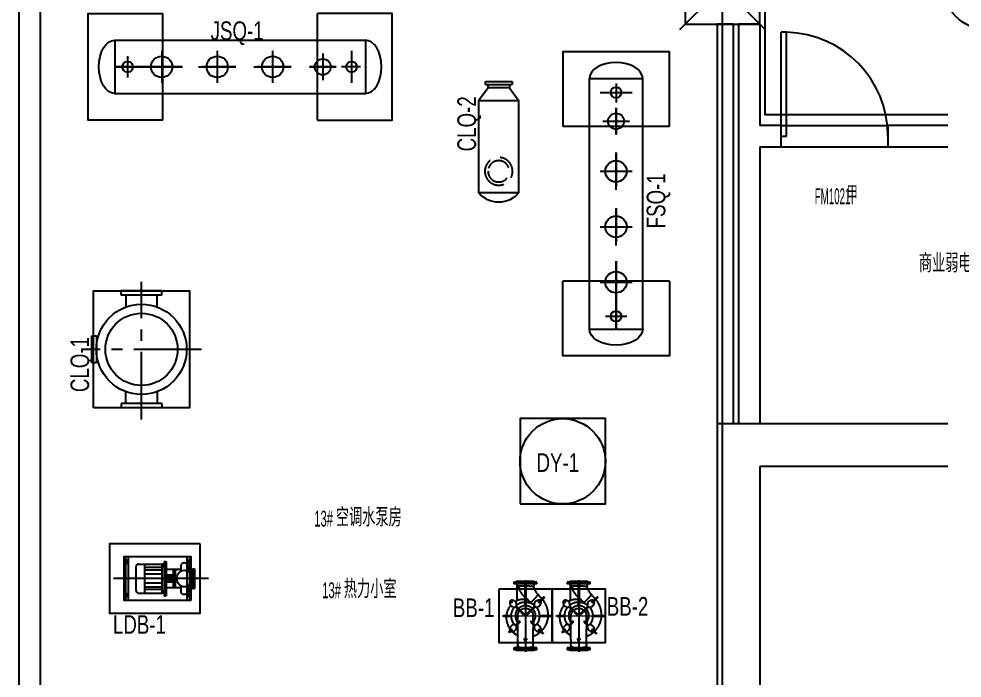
# Model space of a CAD drawing. Extents: x -253824 to 107923, y -224968 to 180578.
# Drawn here: x -185609 to -176763, y -50758 to -44574 of the extents above; entities that cross this region are included whole.
import ezdxf
from ezdxf.enums import TextEntityAlignment as Align

# ---------------------------------------------------------------- set-up
doc = ezdxf.new("R2010")
doc.units = 0
doc.header["$LTSCALE"] = 1000
doc.header["$MEASUREMENT"] = 0
for name, pattern in [('CENTER', [2, 1.25, -0.25, 0.25, -0.25]), ('CENTER2', [1.125, 0.75, -0.125, 0.125, -0.125]), ('DASH', [0.35, 0.25, -0.1])]:
    doc.linetypes.add(name, pattern=pattern)
doc.layers.get('0').update_dxf_attribs({"linetype": 'CONTINUOUS'})
for name, color, linetype in [('02-TEXT_房间', 7, 'CONTINUOUS'), ('1轮廓实线层', 7, 'CONTINUOUS'), ('3中心线层', 1, 'CENTER'), ('A-SUR_面层', 191, 'CONTINUOUS'), ('A_STR-砌块墙', 121, 'CONTINUOUS'), ('A_STR-砼墙', 51, 'CONTINUOUS'), ('A_STR-砼柱', 51, 'CONTINUOUS'), ('AC_CNSB', 4, 'CONTINUOUS'), ('ACS_COM', 7, 'CONTINUOUS'), ('ACS_COM_BZ', 3, 'CONTINUOUS'), ('AXIS', 3, 'CONTINUOUS'), ('AXIS_TEXT', 7, 'CONTINUOUS'), ('DEVICE', 2, 'CONTINUOUS'), ('DOOR_FIRE', 220, 'CONTINUOUS'), ('DOOR_FIRE_TEXT', 7, 'CONTINUOUS'), ('DOTE', 1, 'CONTINUOUS'), ('WALL', 9, 'CONTINUOUS'), ('改造', 7, 'CONTINUOUS')]:
    doc.layers.add(name, color=color, linetype=linetype)
doc.layers.add('04-不打印_辅助线', color=165, linetype='CONTINUOUS', plot=False)
doc.layers.add('4', color=1, linetype='CENTER', lineweight=18)
doc.styles.add('_TCH_SPACE', font='ros.shx', dxfattribs={"width": 0.75, "height": 5, "bigfont": 'jd.shx'})
doc.styles.add('_TCH_WINDOW', font='ros.shx', dxfattribs={"width": 0.65, "height": 3.5, "bigfont": 'jd.shx'})
doc.styles.add('COMPLEX', font='COMPLEX')
doc.styles.add('HZF', font='ros.shx', dxfattribs={"width": 0.75, "bigfont": 'jd.shx'})

# ---------------------------------------------------------------- blocks, each defined once
blk = doc.blocks.new('beng')
at = {"layer": 'DEVICE', "color": 7}
for p, q in [((65, -300), (65, 300)), ((85, 259), (85, 194)), ((105, -300), (105, 300)), ((1054, -300), (1054, 300)), ((1075, 259), (1075, 194)), ((1095, -300), (1095, 300)), ((0, -134), (0, 134)), ((65, 229), (105, 229)), ((455, -234), (455, 234)), ((512, -198), (512, 198)), ((512, 150), (789, 150)), ((789, -198), (789, 198)), ((1055, 229), (1095, 229)), ((294, -122), (294, 122)), ((310, -122), (310, 122)), ((326, -122), (326, 122)), ((326, 47), (439, 47)), ((358, -47), (358, 47)), ((358, 22), (408, 22)), ((408, -47), (408, 47)), ((512, 115), (789, 115)), ((512, 62), (789, 62)), ((326, -47), (439, -47)), ((358, -22), (408, -22)), ((512, -62), (789, -62)), ((512, -115), (789, -115)), ((65, -229), (105, -229)), ((85, -259), (85, -194)), ((512, -150), (789, -150)), ((1054, -229), (1095, -229)), ((1075, -259), (1075, -194))]:
    blk.add_line(p, q, dxfattribs=at)
at = {"layer": 'DEVICE', "color": 7, "linetype": 'CENTER', "ltscale": 500}
blk.add_line((-241, 0), (1293, 0), dxfattribs=at)
at = {"layer": 'DEVICE', "color": 7}
blk.add_lwpolyline([(40, 300), (1120, 300), (1120, -300), (40, -300)], close=True, dxfattribs=at)
for centre in [(85, 229), (1075, 229), (85, -229), (1075, -229)]:
    blk.add_circle(centre, 8.14, dxfattribs=at)
at = {"layer": 'WALL', "ltscale": 0.2}
for p, q in [((16, 134), (-16, 134)), ((-16, -134), (-16, 134)), ((16, -134), (16, 134)), ((95, 100), (95, 185)), ((205, 100), (205, 185)), ((471, 234), (439, 234)), ((439, -234), (439, 234)), ((471, -234), (471, 234)), ((471, -142), (471, 142)), ((889, 198), (512, 198)), ((930, -157), (930, 157)), ((89, 96), (16, 96)), ((439, 122), (205, 122)), ((296, 122), (264, 122)), ((89, -96), (16, -96)), ((95, -185), (95, -100)), ((205, -185), (205, -100)), ((206, -122), (439, -122)), ((296, -122), (264, -122)), ((296, -122), (283, -122)), ((16, -134), (-16, -134)), ((16, -134), (3, -134)), ((471, -234), (439, -234)), ((471, -234), (458, -234)), ((889, -198), (512, -198))]:
    blk.add_line(p, q, dxfattribs=at)
blk.add_circle((150, 0), 114, dxfattribs=at)
for centre, radius, start, end in [((150, 144), 68.9, 36.4877, 143.5123), ((512, 157), 40.7, 90, 180), ((889, 157), 40.7, 0, 90), ((150, -144), 68.9, 216.4877, 323.5123), ((512, -157), 40.7, 180, 270), ((889, -157), 40.7, 270, 0)]:
    blk.add_arc(centre, radius, start, end, dxfattribs=at)
blk = doc.blocks.new('200')
at = {"color": 7, "linetype": 'Continuous'}
for p, q in [((-270, 279), (-279, 270)), ((-270, 278), (-278, 270)), ((-270, 279), (-270, 278)), ((6, 375), (-6, 375)), ((-6, 218), (-6, 375)), ((6, 218), (6, 375)), ((-470, 170), (-495, 170)), ((-495, 170), (-495, -170)), ((-470, 170), (-470, -170)), ((-279, 270), (-278, 270)), ((-251, 260), (-260, 251)), ((-260, 251), (-227, 218)), ((-251, 260), (-218, 227)), ((-6, 218), (6, 218)), ((-6, 196), (-6, 218)), ((6, 196), (6, 218)), ((218, 227), (242, 250)), ((227, 218), (250, 242)), ((242, 250), (250, 242)), ((253, 262), (262, 253)), ((253, 262), (262, 253)), ((253, 262), (253, 262)), ((262, 253), (262, 253)), ((495, 170), (470, 170)), ((470, 170), (470, -170)), ((495, 170), (495, -170)), ((-495, 138), (-505, 128)), ((-505, 128), (-505, -128)), ((-470, 6), (-157, 6)), ((-435, 67), (-435, 6)), ((-260, 6), (-235, 34)), ((130, 113), (123, 113)), ((130, 113), (130, 113)), ((130, 113), (187, 113)), ((187, 113), (187, 113)), ((330, 15), (331, 0)), ((330, 15), (350, 15)), ((470, 123), (435, 114)), ((435, 113), (435, 114)), ((505, 128), (495, 138)), ((505, 128), (505, -128)), ((-505, -128), (-495, -138)), ((-470, -6), (-157, -6)), ((-470, -123), (-435, -123)), ((-435, -6), (-435, -113)), ((-435, -113), (-435, -123)), ((-435, -123), (-223, -123)), ((-273, -7), (-272, -6)), ((187, -113), (130, -113)), ((187, -113), (187, -113)), ((331, 0), (330, -15)), ((350, -15), (330, -15)), ((435, -114), (435, -113)), ((435, -114), (470, -123)), ((495, -138), (505, -128)), ((-495, -170), (-470, -170)), ((-6, -205), (-6, -197)), ((-6, -320), (-6, -205)), ((6, -205), (6, -197)), ((6, -320), (6, -205)), ((218, -226), (229, -237)), ((226, -218), (237, -229)), ((237, -229), (229, -237)), ((243, -234), (234, -243)), ((234, -243), (235, -243)), ((243, -235), (235, -243)), ((243, -234), (243, -235)), ((470, -170), (495, -170)), ((-6, -320), (6, -320)), ((-6, -320), (6, -320)), ((-6, -320), (-6, -320)), ((6, -320), (6, -320))]:
    blk.add_line(p, q, dxfattribs=at)
at = {"color": 7, "linetype": 'Continuous', "flags": 128}
for points in [[(-270, 278), (-270, 278), (-269, 278), (-268, 277), (-267, 276), (-266, 274), (-264, 272), (-262, 270), (-260, 268), (-257, 266), (-254, 263), (-251, 260)], [(-278, 270), (-278, 270), (-278, 269), (-277, 268), (-276, 267), (-274, 266), (-272, 264), (-270, 262), (-268, 260), (-266, 257), (-263, 254), (-260, 251)], [(-14, 22), (-21, 30), (-29, 37), (-36, 45), (-43, 52), (-51, 59), (-58, 66), (-65, 73), (-72, 80), (-79, 87), (-86, 94), (-92, 101), (-99, 107), (-105, 114), (-112, 120), (-118, 126), (-124, 133), (-130, 138), (-134, 143)], [(71, 80), (78, 87), (85, 94), (92, 100), (98, 107), (105, 114), (111, 120), (118, 126), (124, 132), (130, 138), (134, 143)], [(242, 250), (244, 252), (246, 254), (248, 256), (249, 258), (250, 259), (251, 260), (252, 261), (253, 261), (253, 262)], [(250, 242), (252, 244), (254, 246), (256, 248), (258, 249), (259, 250), (260, 251), (261, 252), (261, 253), (262, 253)], [(-17, 8), (-24, 15), (-31, 23), (-39, 30), (-46, 37), (-53, 45), (-60, 52), (-67, 59), (-74, 66), (-81, 73), (-88, 80), (-95, 86), (-101, 93), (-108, 99), (-114, 106), (-121, 112), (-127, 118), (-133, 124), (-139, 130), (-143, 134)], [(88, 79), (95, 86), (101, 93), (108, 99), (114, 106), (120, 112), (127, 118), (133, 124), (139, 130), (143, 134)], [(-435, -113), (-450, -117), (-470, -123)], [(-17, -8), (-24, -15), (-31, -23), (-39, -30), (-46, -37), (-53, -45), (-60, -52), (-67, -59), (-74, -66), (-81, -73), (-88, -80), (-95, -86), (-101, -93), (-108, -99), (-114, -106), (-121, -112), (-127, -118), (-133, -124), (-139, -130), (-143, -134)], [(-14, -22), (-21, -30), (-29, -37), (-36, -45), (-43, -52), (-51, -59), (-58, -66), (-65, -73), (-72, -80), (-79, -87), (-86, -94), (-92, -101), (-99, -107), (-105, -114), (-112, -120), (-118, -126), (-124, -133), (-130, -138), (-134, -143)], [(71, -80), (78, -87), (85, -94), (92, -100), (98, -107), (105, -114), (111, -120), (118, -126), (124, -132), (130, -138), (134, -143)], [(88, -79), (95, -86), (101, -93), (108, -99), (114, -106), (120, -112), (127, -118), (133, -124), (139, -130), (143, -134)], [(229, -237), (230, -238), (231, -239), (232, -240), (233, -241), (233, -242), (234, -242), (234, -243), (234, -243)], [(237, -229), (238, -230), (239, -231), (240, -232), (241, -233), (242, -233), (242, -234), (243, -234), (243, -234)]]:
    blk.add_lwpolyline(points, dxfattribs=at)
for centre in [(-205, 205), (205, 205), (-205, -205), (205, -205)]:
    blk.add_circle(centre, 9)
at = {"color": 7, "linetype": 'Continuous'}
for centre, radius, start, end in [((0, 1), 148, 49.258, 132.7928), ((0, 0), 205, 157.9016, 158.3584), ((0, 0), 149, 137.3118, 222.6882), ((350, 0), 15, 270, 90), ((0, 0), 148, 227.2749, 310.6769)]:
    blk.add_arc(centre, radius, start, end, dxfattribs=at)
blk.add_ellipse((0, 4), major_axis=(0, 200), ratio=0.999829, start_param=3.111652, end_param=3.171533, dxfattribs=at)
for points, knots in [([(-160, 303), (-166, 300), (-177, 295), (-192, 286), (-205, 278), (-219, 268), (-231, 259), (-238, 253), (-242, 250)], [0, 0, 0, 0, 0.22118, 0.372949, 0.524719, 0.699911, 0.875095, 1, 1, 1, 1]), ([(-6, 335), (-8, 335), (-9, 335), (-13, 335), (-14, 335), (-19, 335), (-22, 335), (-29, 335), (-32, 335), (-39, 334), (-42, 334), (-52, 333), (-58, 332), (-71, 330), (-78, 329), (-88, 327), (-91, 327), (-97, 325), (-101, 324), (-110, 322), (-116, 320), (-135, 314), (-148, 309), (-160, 303)], [0, 0, 0, 0, 0.03125, 0.03125, 0.0625, 0.0625, 0.125, 0.125, 0.1875, 0.1875, 0.25, 0.25, 0.375, 0.375, 0.5, 0.5, 0.5625, 0.5625, 0.625, 0.625, 0.75, 0.75, 1, 1, 1, 1]), ([(91, 318), (85, 320), (73, 324), (55, 328), (36, 332), (19, 334), (9, 334), (6, 335)], [0, 0, 0, 0, 0.218596, 0.437192, 0.658686, 0.88018, 1, 1, 1, 1]), ([(225, 233), (225, 234), (224, 234), (223, 236), (221, 238), (218, 240), (215, 244), (212, 247), (208, 250), (205, 252), (202, 255), (197, 259), (191, 264), (184, 269), (177, 274), (170, 279), (163, 284), (155, 289), (148, 293), (140, 297), (132, 301), (124, 305), (117, 308), (112, 310), (109, 312), (107, 312), (91, 318)], [0.0393378, 0.0393378, 0.0393378, 0.0393378, 0.0417504, 0.0473216, 0.0528927, 0.0640351, 0.0751774, 0.0863198, 0.0974621, 0.1086044, 0.1197468, 0.1308891, 0.1531738, 0.1754585, 0.1977432, 0.2200278, 0.2423125, 0.2645972, 0.2868819, 0.3091666, 0.3314513, 0.3537359, 0.3760206, 0.387163, 0.3983053, 0.4035369, 0.4035369, 0.4035369, 0.4035369]), ([(-314, 186), (-314, 186), (-314, 186), (-315, 185), (-315, 185), (-316, 184), (-316, 184), (-318, 182), (-319, 181), (-322, 179), (-325, 177), (-331, 171), (-336, 168), (-343, 163), (-346, 161), (-349, 159), (-350, 158), (-353, 157), (-354, 156), (-357, 154), (-358, 154), (-360, 152), (-362, 151), (-365, 149), (-368, 148), (-373, 145), (-376, 144), (-381, 141), (-383, 140), (-389, 138), (-391, 137), (-396, 134), (-399, 133), (-404, 131), (-407, 130), (-411, 129), (-413, 128), (-415, 127), (-417, 127), (-419, 126), (-421, 126), (-424, 125), (-425, 124), (-429, 123), (-432, 122), (-435, 122)], [0, 0, 0, 0, 0.007813, 0.007813, 0.015625, 0.015625, 0.03125, 0.03125, 0.0625, 0.0625, 0.125, 0.125, 0.25, 0.25, 0.3125, 0.3125, 0.34375, 0.34375, 0.375, 0.375, 0.40625, 0.40625, 0.4375, 0.4375, 0.5, 0.5, 0.5625, 0.5625, 0.625, 0.625, 0.6875, 0.6875, 0.75, 0.75, 0.8125, 0.8125, 0.84375, 0.84375, 0.875, 0.875, 0.90625, 0.90625, 0.9375, 0.9375, 1, 1, 1, 1]), ([(-314, 186), (-314, 186), (-314, 186), (-314, 186), (-314, 186), (-313, 186), (-313, 186), (-313, 186), (-313, 186), (-313, 186), (-313, 186), (-313, 186), (-313, 186), (-313, 186), (-313, 186), (-313, 186), (-313, 186), (-313, 186), (-313, 186), (-313, 186), (-313, 186)], [0, 0, 0, 0, 0.0625, 0.0625, 0.125, 0.25, 0.25, 0.3125, 0.3125, 0.375, 0.5, 0.5, 0.5625, 0.5625, 0.625, 0.75, 0.75, 0.875, 0.875, 1, 1, 1, 1]), ([(-313, 186), (-313, 186), (-313, 186), (-313, 186), (-313, 186), (-313, 186), (-313, 186), (-313, 186), (-313, 186), (-313, 186), (-313, 186), (-313, 186), (-313, 186), (-313, 186), (-312, 186), (-311, 185), (-311, 185), (-309, 184), (-308, 184), (-306, 182), (-305, 181), (-301, 178), (-298, 176), (-292, 171), (-288, 168), (-281, 161), (-277, 158), (-269, 150), (-265, 147), (-259, 141), (-257, 139), (-253, 135), (-251, 133), (-247, 130), (-245, 128), (-242, 125), (-241, 124), (-240, 123), (-239, 122), (-238, 122), (-238, 121), (-238, 121), (-237, 121), (-237, 121), (-237, 120), (-237, 120), (-237, 120), (-237, 120), (-237, 120)], [0, 0, 0, 0, 0.000122, 0.000122, 0.000244, 0.000488, 0.000977, 0.001953, 0.003906, 0.007813, 0.015625, 0.015625, 0.03125, 0.03125, 0.0625, 0.0625, 0.125, 0.125, 0.1875, 0.1875, 0.25, 0.25, 0.375, 0.375, 0.5, 0.5, 0.625, 0.625, 0.75, 0.75, 0.8125, 0.8125, 0.875, 0.875, 0.9375, 0.9375, 0.96875, 0.96875, 0.984375, 0.984375, 0.992188, 0.996094, 0.998047, 0.999023, 0.999512, 0.999756, 0.999756, 1, 1, 1, 1]), ([(-303, 196), (-304, 195), (-305, 194), (-306, 193), (-307, 192), (-307, 192)], [0, 0, 0, 0, 0.500001, 0.750003, 1, 1, 1, 1]), ([(-264, 230), (-265, 229), (-270, 225), (-276, 220), (-283, 213), (-288, 209), (-290, 207)], [0, 0, 0, 0, 0.133301, 0.49999, 0.683341, 1, 1, 1, 1]), ([(-263, 231), (-266, 229), (-270, 224), (-275, 220), (-277, 219)], [0, 0, 0, 0, 0.6049, 1, 1, 1, 1]), ([(-256, 238), (-256, 237), (-258, 235), (-261, 233), (-263, 231)], [0, 0, 0, 0, 0.084418, 1, 1, 1, 1]), ([(-251, 242), (-252, 241), (-254, 239), (-255, 238), (-256, 238)], [0, 0, 0, 0, 0.795003, 1, 1, 1, 1]), ([(-128, 160), (-128, 160), (-127, 161), (-122, 165), (-117, 169), (-106, 175), (-101, 179), (-94, 182), (-93, 183), (-90, 184), (-88, 185), (-84, 187), (-81, 188), (-73, 192), (-67, 194), (-55, 198), (-49, 199), (-37, 202), (-31, 203), (-23, 204), (-22, 204), (-18, 204), (-17, 204), (-12, 205), (-9, 205), (-6, 205)], [0.1104039, 0.1104039, 0.1104039, 0.1104039, 0.125, 0.125, 0.25, 0.25, 0.375, 0.375, 0.40625, 0.40625, 0.4375, 0.4375, 0.5, 0.5, 0.625, 0.625, 0.75, 0.75, 0.875, 0.875, 0.90625, 0.90625, 0.9375, 0.9375, 1, 1, 1, 1]), ([(6, 205), (12, 205), (18, 204), (31, 203), (37, 202), (44, 200), (46, 200), (49, 199), (51, 199), (55, 197), (58, 197), (67, 194), (73, 192), (84, 187), (90, 184), (98, 180), (101, 179), (105, 176), (106, 175), (109, 174), (110, 173), (117, 169), (122, 165), (127, 161), (128, 160), (128, 160)], [0, 0, 0, 0, 0.125, 0.125, 0.25, 0.25, 0.28125, 0.28125, 0.3125, 0.3125, 0.375, 0.375, 0.5, 0.5, 0.625, 0.625, 0.6875, 0.6875, 0.71875, 0.71875, 0.75, 0.75, 0.875, 0.875, 0.8891132, 0.8891132, 0.8891132, 0.8891132]), ([(292, 129), (292, 129), (292, 129), (291, 130), (290, 133), (288, 137), (286, 141), (284, 147), (281, 154), (276, 162), (272, 170), (268, 177), (263, 185), (259, 191), (255, 196), (253, 200), (250, 204), (247, 207), (245, 211), (242, 214), (239, 218), (237, 220), (235, 223), (234, 224), (233, 225), (233, 225)], [0.4336447, 0.4336447, 0.4336447, 0.4336447, 0.4336448, 0.4336448, 0.4447871, 0.4559294, 0.4670718, 0.4782141, 0.5004988, 0.5227835, 0.5450682, 0.5673528, 0.5896375, 0.6119222, 0.6230646, 0.6342069, 0.6453492, 0.6564916, 0.6676339, 0.6787763, 0.6899186, 0.7010609, 0.7066321, 0.7122033, 0.7131098, 0.7131098, 0.7131098, 0.7131098]), ([(-457, 123), (-460, 123), (-464, 123), (-468, 123), (-470, 123)], [0, 0, 0, 0, 0.501127, 1, 1, 1, 1]), ([(-458, 123), (-455, 122), (-448, 122), (-440, 122), (-435, 122)], [0, 0, 0, 0, 0.326378, 1, 1, 1, 1]), ([(-435, 122), (-435, 122), (-435, 121), (-435, 121), (-435, 121), (-435, 121), (-435, 121), (-435, 121), (-435, 121), (-435, 121), (-435, 121), (-435, 120), (-435, 120), (-435, 118), (-435, 118), (-435, 117), (-435, 116), (-435, 116)], [0, 0, 0, 0, 0.25, 0.25, 0.3125, 0.3125, 0.34375, 0.34375, 0.375, 0.375, 0.5, 0.5, 0.75, 0.75, 0.875, 0.875, 1, 1, 1, 1]), ([(-435, 109), (-435, 109), (-435, 109), (-435, 110), (-435, 110), (-435, 111), (-435, 111), (-435, 112), (-435, 112), (-435, 112), (-435, 113), (-435, 113), (-435, 114), (-435, 115), (-435, 115), (-435, 116), (-435, 116)], [0, 0, 0, 0, 0.057315, 0.114241, 0.170782, 0.226939, 0.282715, 0.338112, 0.393132, 0.447772, 0.502019, 0.603428, 0.703915, 0.803497, 0.902187, 1, 1, 1, 1]), ([(-435, 91), (-435, 91), (-435, 91), (-435, 92), (-435, 93), (-435, 94), (-435, 94), (-435, 95), (-435, 96), (-435, 96), (-435, 97), (-435, 98), (-435, 98), (-435, 99), (-435, 99), (-435, 100), (-435, 101), (-435, 102), (-435, 103), (-435, 104), (-435, 105), (-435, 106), (-435, 107), (-435, 108), (-435, 109), (-435, 109)], [0, 0, 0, 0, 0.0361256, 0.0718511, 0.1071776, 0.1421065, 0.1766389, 0.2107762, 0.2445193, 0.2778696, 0.3108282, 0.3433963, 0.375575, 0.4073653, 0.4387685, 0.4697856, 0.5004177, 0.5664522, 0.6314649, 0.6954328, 0.7583678, 0.8202814, 0.8811844, 0.9410873, 1, 1, 1, 1]), ([(-435, 91), (-435, 90), (-435, 90), (-435, 89), (-435, 88), (-435, 87), (-435, 87), (-435, 86), (-435, 86)], [0, 0, 0, 0, 0.161553, 0.325177, 0.490877, 0.658598, 0.828305, 1, 1, 1, 1]), ([(-435, 81), (-435, 81), (-435, 81), (-435, 82), (-435, 83), (-435, 84), (-435, 84), (-435, 85), (-435, 86), (-435, 86)], [0, 0, 0, 0, 0.155342, 0.30652, 0.453535, 0.596389, 0.735084, 0.86962, 1, 1, 1, 1]), ([(-435, 67), (-435, 70), (-435, 74), (-435, 78), (-435, 80), (-435, 81)], [0.94580415, 0.94580415, 0.94580415, 0.94580415, 0.97072555, 0.99564696, 1, 1, 1, 1]), ([(-237, 120), (-235, 119), (-233, 117), (-229, 113), (-227, 111), (-223, 107), (-221, 105), (-210, 97), (-200, 86), (-193, 81)], [0, 0, 0, 0, 0.25, 0.25, 0.5, 0.5, 0.75, 0.75, 1, 1, 1, 1]), ([(-235, 34), (-235, 34), (-235, 34), (-234, 35), (-234, 35), (-234, 36), (-233, 36), (-233, 37), (-232, 37), (-231, 38), (-231, 39), (-229, 41), (-228, 42), (-227, 43), (-227, 44), (-226, 45), (-225, 45), (-224, 47), (-223, 48), (-220, 51), (-219, 53), (-216, 56), (-215, 57), (-213, 59), (-212, 60), (-209, 63), (-207, 65), (-204, 68), (-203, 69), (-201, 72), (-200, 73), (-198, 76), (-196, 78), (-184, 90)], [0, 0, 0, 0, 0.03125, 0.03125, 0.0625, 0.0625, 0.09375, 0.09375, 0.125, 0.125, 0.1875, 0.1875, 0.25, 0.25, 0.28125, 0.28125, 0.3125, 0.3125, 0.375, 0.375, 0.5, 0.5, 0.5625, 0.5625, 0.625, 0.625, 0.75, 0.75, 0.8125, 0.8125, 0.875, 0.875, 1, 1, 1, 1]), ([(-205, 6), (-205, 12), (-204, 18), (-203, 27), (-203, 30), (-202, 34), (-202, 36), (-201, 38), (-201, 39), (-201, 40), (-201, 41), (-200, 43), (-200, 44), (-200, 47), (-199, 47), (-199, 49), (-199, 49), (-198, 52), (-198, 53), (-197, 56), (-197, 57), (-196, 62), (-195, 64), (-193, 69), (-193, 70), (-192, 72), (-192, 73), (-191, 74), (-191, 74), (-191, 75), (-191, 75), (-191, 76)], [0, 0, 0, 0, 0.25, 0.25, 0.375, 0.375, 0.4375, 0.4375, 0.46875, 0.46875, 0.5, 0.5, 0.5625, 0.5625, 0.59375, 0.59375, 0.625, 0.625, 0.6875, 0.6875, 0.75, 0.75, 0.875, 0.875, 0.9375, 0.9375, 0.96875, 0.96875, 0.984375, 0.984375, 1, 1, 1, 1]), ([(-191, 76), (-191, 76), (-190, 76), (-190, 76), (-190, 76), (-190, 76), (-190, 77), (-190, 77), (-190, 77), (-190, 77), (-190, 77), (-190, 77), (-190, 77), (-190, 77), (-190, 77), (-190, 77), (-190, 77), (-190, 77), (-190, 77), (-190, 77)], [0, 0, 0, 0, 0.25, 0.25, 0.5, 0.5, 0.625, 0.625, 0.75, 0.75, 0.78125, 0.78125, 0.796875, 0.796875, 0.8125, 0.8125, 0.875, 0.875, 1, 1, 1, 1]), ([(-190, 77), (-190, 77), (-190, 77), (-190, 77), (-190, 77), (-190, 78), (-190, 78), (-189, 78)], [0, 0, 0, 0, 0.125, 0.1875, 0.25, 0.5, 1, 1, 1, 1]), ([(-189, 78), (-189, 80), (-188, 81), (-187, 84), (-186, 86), (-185, 88), (-184, 90), (-183, 93), (-182, 94), (-180, 98), (-178, 101), (-176, 105), (-175, 106), (-174, 109), (-173, 110), (-170, 114), (-169, 117), (-165, 122), (-163, 124), (-161, 127), (-160, 128), (-160, 128)], [0, 0, 0, 0, 0.0625, 0.0625, 0.125, 0.125, 0.1875, 0.1875, 0.25, 0.25, 0.375, 0.375, 0.4375, 0.4375, 0.5, 0.5, 0.625, 0.625, 0.75, 0.75, 0.7790249, 0.7790249, 0.7790249, 0.7790249]), ([(-111, 0), (-111, 7), (-111, 14), (-109, 24), (-108, 27), (-107, 32), (-106, 33), (-105, 36), (-105, 37), (-104, 38), (-104, 39), (-103, 43), (-101, 46), (-98, 52), (-97, 55), (-93, 61), (-91, 64), (-88, 68), (-87, 69), (-86, 71), (-85, 72), (-84, 73), (-84, 74), (-83, 75)], [0, 0, 0, 0, 0.25, 0.25, 0.375, 0.375, 0.4375, 0.4375, 0.46875, 0.46875, 0.5, 0.5, 0.625, 0.625, 0.75, 0.75, 0.875, 0.875, 0.9375, 0.9375, 0.96875, 0.96875, 1, 1, 1, 1]), ([(-75, 83), (-70, 87), (-66, 91), (-60, 95), (-58, 95), (-56, 97), (-55, 98), (-51, 100), (-48, 101), (-40, 105), (-35, 107), (-28, 109), (-27, 109), (-24, 110), (-22, 110), (-18, 111), (-15, 112), (-12, 112)], [0, 0, 0, 0, 0.25, 0.25, 0.3125, 0.3125, 0.375, 0.375, 0.5, 0.5, 0.75, 0.75, 0.8125, 0.8125, 0.875, 0.875, 1, 1, 1, 1]), ([(-14, 22), (-15, 20), (-16, 15), (-16, 11), (-17, 8)], [0, 0, 0, 0, 0.499395, 1, 1, 1, 1]), ([(13, 113), (12, 113), (11, 113), (8, 113), (7, 113), (6, 113), (5, 113), (4, 113), (4, 113), (3, 113), (2, 113), (1, 113), (1, 113), (0, 113), (-1, 113), (-1, 113), (-2, 113), (-2, 113), (-2, 113), (-3, 113), (-4, 113), (-4, 113), (-5, 113), (-5, 112), (-5, 112), (-6, 112), (-6, 112), (-7, 112), (-7, 112), (-7, 112), (-8, 112), (-8, 112), (-9, 112), (-9, 112), (-10, 112), (-11, 112), (-11, 112), (-12, 112), (-12, 112), (-12, 112)], [0, 0, 0, 0, 0.125, 0.125, 0.25, 0.25, 0.3125, 0.3125, 0.375, 0.375, 0.4375, 0.4375, 0.5, 0.5, 0.5625, 0.5625, 0.59375, 0.59375, 0.625, 0.625, 0.6875, 0.6875, 0.71875, 0.71875, 0.75, 0.75, 0.78125, 0.78125, 0.8125, 0.8125, 0.84375, 0.84375, 0.875, 0.875, 0.9375, 0.9375, 0.96875, 0.96875, 1, 1, 1, 1]), ([(71, 113), (71, 113), (71, 113), (70, 113), (70, 113), (70, 113), (70, 113), (69, 113), (69, 113), (69, 113), (69, 113), (69, 113), (69, 113), (69, 113), (69, 113), (69, 113), (69, 113), (68, 113), (68, 113), (67, 113), (66, 113), (65, 113), (65, 113), (64, 113), (63, 113), (62, 113), (61, 113), (58, 113), (57, 113), (55, 113), (55, 113), (53, 113), (53, 113), (51, 113), (49, 113), (46, 113), (45, 113), (41, 113), (38, 113), (33, 113), (32, 113), (29, 113), (28, 113), (26, 113), (25, 113), (24, 113), (23, 113), (22, 113), (21, 113), (20, 113), (20, 113), (18, 113), (18, 113), (17, 113), (16, 113), (15, 113), (14, 113), (13, 113)], [0, 0, 0, 0, 0.007813, 0.007813, 0.015625, 0.015625, 0.019531, 0.019531, 0.023438, 0.023438, 0.027344, 0.027344, 0.03125, 0.03125, 0.039063, 0.039063, 0.046875, 0.046875, 0.0625, 0.0625, 0.125, 0.125, 0.15625, 0.15625, 0.1875, 0.1875, 0.25, 0.25, 0.3125, 0.3125, 0.34375, 0.34375, 0.375, 0.375, 0.4375, 0.4375, 0.5, 0.5, 0.625, 0.625, 0.6875, 0.6875, 0.75, 0.75, 0.78125, 0.78125, 0.8125, 0.8125, 0.84375, 0.84375, 0.875, 0.875, 0.90625, 0.90625, 0.9375, 0.9375, 1, 1, 1, 1]), ([(71, 113), (71, 113), (72, 113), (72, 113), (73, 113), (74, 113), (74, 113), (76, 113), (78, 113), (82, 113), (85, 113), (90, 113), (93, 113), (97, 113), (99, 113), (102, 113), (103, 113), (104, 113)], [0, 0, 0, 0, 0.03125, 0.03125, 0.0625, 0.0625, 0.125, 0.125, 0.25, 0.25, 0.5, 0.5, 0.75, 0.75, 0.875, 0.875, 1, 1, 1, 1]), ([(71, 80), (74, 80), (79, 80), (85, 79), (88, 79)], [0, 0, 0, 0, 0.499302, 1, 1, 1, 1]), ([(121, 113), (122, 113), (122, 113), (122, 113), (122, 113), (123, 113), (123, 113), (123, 113), (123, 113), (123, 113), (123, 113), (123, 113), (123, 113), (123, 113), (123, 113), (123, 113)], [0, 0, 0, 0, 0.5, 0.5, 0.75, 0.75, 0.875, 0.875, 0.9375, 0.9375, 0.96875, 0.96875, 0.984375, 0.984375, 1, 1, 1, 1]), ([(160, 128), (161, 127), (162, 126), (165, 122), (166, 120), (171, 113)], [0.5734972, 0.5734972, 0.5734972, 0.5734972, 0.75, 0.75, 1, 1, 1, 1]), ([(348, 113), (347, 113), (346, 113), (344, 113), (344, 113), (342, 113), (342, 113), (340, 113), (340, 113), (338, 113), (338, 113), (336, 113), (335, 113), (330, 113), (328, 113), (322, 113), (319, 113), (313, 113), (309, 113), (303, 113), (300, 113), (293, 113), (290, 113), (283, 113), (279, 113), (272, 113), (269, 113), (262, 113), (258, 113), (251, 113), (247, 113), (240, 113), (236, 113), (232, 113), (232, 113), (232, 113)], [0, 0, 0, 0, 0.03125, 0.03125, 0.046875, 0.046875, 0.0625, 0.0625, 0.078125, 0.078125, 0.09375, 0.09375, 0.125, 0.125, 0.1875, 0.1875, 0.25, 0.25, 0.3125, 0.3125, 0.375, 0.375, 0.4375, 0.4375, 0.5, 0.5, 0.5625, 0.5625, 0.625, 0.625, 0.6875, 0.6875, 0.75, 0.75, 0.7504276, 0.7504276, 0.7504276, 0.7504276]), ([(297, 113), (295, 120), (294, 122), (293, 125), (292, 128), (292, 129)], [0.71310984, 0.71310984, 0.71310984, 0.71310984, 0.72058108, 0.7295464, 0.73851168, 0.73851168, 0.73851168, 0.73851168]), ([(418, 113), (417, 113), (416, 113), (410, 113), (406, 113), (399, 112), (397, 112), (393, 112), (390, 112), (386, 112), (384, 112), (381, 112), (379, 112), (377, 112), (376, 112), (371, 112), (366, 112), (360, 112), (357, 112), (353, 113), (351, 113), (348, 113)], [0.3430994, 0.3430994, 0.3430994, 0.3430994, 0.375, 0.375, 0.5, 0.5, 0.5625, 0.5625, 0.625, 0.625, 0.6875, 0.6875, 0.71875, 0.71875, 0.75, 0.75, 0.875, 0.875, 0.9375, 0.9375, 0.9999997, 0.9999997, 0.9999997, 0.9999997]), ([(418, 113), (419, 113), (421, 113), (422, 113), (422, 113)], [0, 0, 0, 0, 0.725773, 1, 1, 1, 1]), ([(435, 113), (433, 113), (429, 113), (425, 113), (422, 113)], [0, 0, 0, 0, 0.39137, 1, 1, 1, 1]), ([(465, 0), (465, 2), (465, 4), (465, 7), (465, 9), (465, 15), (464, 18), (464, 23), (464, 24), (464, 26), (464, 27), (464, 29), (464, 31), (464, 35), (464, 37), (464, 40), (464, 42), (463, 47), (463, 50), (462, 57), (462, 60), (461, 65), (461, 66), (461, 68), (461, 69), (460, 71), (460, 71), (460, 75), (459, 78), (458, 83), (457, 85), (456, 90), (455, 92), (454, 95), (453, 96), (453, 98), (452, 99), (451, 102), (450, 103), (448, 106), (447, 107), (445, 109), (445, 109), (444, 110), (444, 110), (443, 111), (443, 111), (442, 111), (442, 111), (441, 112), (441, 112), (440, 112), (439, 112), (438, 113), (438, 113), (436, 113), (436, 113), (435, 113)], [0, 0, 0, 0, 0.03125, 0.03125, 0.0625, 0.0625, 0.125, 0.125, 0.140625, 0.140625, 0.15625, 0.15625, 0.1875, 0.1875, 0.21875, 0.21875, 0.25, 0.25, 0.3125, 0.3125, 0.375, 0.375, 0.40625, 0.40625, 0.421875, 0.421875, 0.4375, 0.4375, 0.5, 0.5, 0.5625, 0.5625, 0.625, 0.625, 0.65625, 0.65625, 0.6875, 0.6875, 0.75, 0.75, 0.8125, 0.8125, 0.84375, 0.84375, 0.859375, 0.859375, 0.875, 0.875, 0.890625, 0.890625, 0.90625, 0.90625, 0.9375, 0.9375, 0.96875, 0.96875, 1, 1, 1, 1]), ([(-273, -7), (-275, -10), (-278, -12), (-283, -17), (-285, -19), (-293, -26), (-298, -31), (-307, -37), (-309, -39), (-313, -42), (-315, -43), (-318, -45), (-319, -46), (-322, -48), (-323, -49), (-326, -51), (-327, -52), (-330, -54), (-332, -55), (-335, -57), (-336, -58), (-343, -62), (-349, -66), (-362, -73), (-368, -76), (-381, -82), (-387, -85), (-397, -89), (-401, -90), (-406, -92), (-407, -93), (-411, -94), (-412, -94), (-414, -95)], [0, 0, 0, 0, 0.0625, 0.0625, 0.125, 0.125, 0.25, 0.25, 0.3125, 0.3125, 0.34375, 0.34375, 0.375, 0.375, 0.40625, 0.40625, 0.4375, 0.4375, 0.46875, 0.46875, 0.5, 0.5, 0.625, 0.625, 0.75, 0.75, 0.875, 0.875, 0.9375, 0.9375, 0.96875, 0.96875, 1, 1, 1, 1]), ([(-243, -6), (-243, -11), (-243, -16), (-243, -24), (-243, -26), (-243, -31), (-243, -34), (-242, -41), (-242, -46), (-241, -53), (-241, -56), (-240, -61), (-240, -63), (-238, -76), (-236, -85), (-233, -97), (-232, -100), (-230, -104), (-229, -107), (-227, -114), (-225, -118), (-223, -123)], [0, 0, 0, 0, 0.125, 0.125, 0.1875, 0.1875, 0.25, 0.25, 0.375, 0.375, 0.4375, 0.4375, 0.5, 0.5, 0.75, 0.75, 0.8125, 0.8125, 0.875, 0.875, 1, 1, 1, 1]), ([(-212, -147), (-214, -143), (-216, -139), (-220, -131), (-222, -127), (-224, -123)], [0, 0, 0, 0, 0.5, 0.5, 1, 1, 1, 1]), ([(-160, -128), (-160, -128), (-161, -127), (-163, -124), (-165, -122), (-168, -118), (-169, -116), (-170, -114), (-171, -113), (-176, -106), (-179, -101), (-184, -90), (-187, -84), (-192, -73), (-194, -67), (-197, -58), (-197, -55), (-199, -51), (-199, -49), (-200, -46), (-200, -45), (-202, -37), (-203, -31), (-204, -22), (-204, -18), (-205, -12), (-205, -9), (-205, -6)], [0.1100558, 0.1100558, 0.1100558, 0.1100558, 0.125, 0.125, 0.1875, 0.1875, 0.21875, 0.21875, 0.25, 0.25, 0.375, 0.375, 0.5, 0.5, 0.625, 0.625, 0.6875, 0.6875, 0.71875, 0.71875, 0.75, 0.75, 0.875, 0.875, 0.9375, 0.9375, 1, 1, 1, 1]), ([(-83, -75), (-84, -73), (-85, -72), (-87, -69), (-88, -68), (-91, -64), (-93, -61), (-97, -55), (-98, -52), (-101, -46), (-103, -43), (-104, -38), (-105, -37), (-106, -33), (-107, -32), (-108, -27), (-109, -24), (-111, -14), (-111, -7), (-111, 0)], [0, 0, 0, 0, 0.0625, 0.0625, 0.125, 0.125, 0.25, 0.25, 0.375, 0.375, 0.5, 0.5, 0.5625, 0.5625, 0.625, 0.625, 0.75, 0.75, 1, 1, 1, 1]), ([(-12, -112), (-15, -112), (-18, -111), (-22, -110), (-24, -110), (-27, -109), (-28, -109), (-35, -107), (-40, -105), (-48, -101), (-51, -100), (-55, -98), (-56, -97), (-58, -95), (-60, -95), (-66, -91), (-70, -87), (-75, -83)], [0, 0, 0, 0, 0.125, 0.125, 0.1875, 0.1875, 0.25, 0.25, 0.5, 0.5, 0.625, 0.625, 0.6875, 0.6875, 0.75, 0.75, 1, 1, 1, 1]), ([(-14, -22), (-15, -20), (-16, -15), (-16, -11), (-17, -8)], [0, 0, 0, 0, 0.499395, 1, 1, 1, 1]), ([(13, -113), (12, -113), (11, -113), (8, -113), (7, -113), (6, -113), (5, -113), (4, -113), (4, -113), (3, -113), (2, -113), (1, -113), (1, -113), (0, -113), (-1, -113), (-1, -113), (-2, -113), (-2, -113), (-2, -113), (-3, -113), (-4, -113), (-4, -113), (-5, -113), (-5, -112), (-5, -112), (-6, -112), (-6, -112), (-7, -112), (-7, -112), (-7, -112), (-8, -112), (-8, -112), (-9, -112), (-9, -112), (-10, -112), (-11, -112), (-11, -112), (-12, -112), (-12, -112), (-12, -112)], [0, 0, 0, 0, 0.125, 0.125, 0.25, 0.25, 0.3125, 0.3125, 0.375, 0.375, 0.4375, 0.4375, 0.5, 0.5, 0.5625, 0.5625, 0.59375, 0.59375, 0.625, 0.625, 0.6875, 0.6875, 0.71875, 0.71875, 0.75, 0.75, 0.78125, 0.78125, 0.8125, 0.8125, 0.84375, 0.84375, 0.875, 0.875, 0.9375, 0.9375, 0.96875, 0.96875, 1, 1, 1, 1]), ([(71, -113), (71, -113), (71, -113), (70, -113), (70, -113), (70, -113), (70, -113), (69, -113), (69, -113), (69, -113), (69, -113), (69, -113), (69, -113), (69, -113), (69, -113), (69, -113), (69, -113), (68, -113), (68, -113), (67, -113), (66, -113), (65, -113), (65, -113), (64, -113), (63, -113), (62, -113), (61, -113), (58, -113), (57, -113), (55, -113), (55, -113), (53, -113), (53, -113), (51, -113), (49, -113), (46, -113), (45, -113), (41, -113), (38, -113), (33, -113), (32, -113), (29, -113), (28, -113), (26, -113), (25, -113), (24, -113), (23, -113), (22, -113), (21, -113), (20, -113), (20, -113), (18, -113), (18, -113), (17, -113), (16, -113), (15, -113), (14, -113), (13, -113)], [0, 0, 0, 0, 0.007812, 0.007812, 0.015625, 0.015625, 0.019531, 0.019531, 0.023437, 0.023437, 0.027344, 0.027344, 0.03125, 0.03125, 0.039062, 0.039062, 0.046875, 0.046875, 0.0625, 0.0625, 0.125, 0.125, 0.15625, 0.15625, 0.1875, 0.1875, 0.25, 0.25, 0.3125, 0.3125, 0.34375, 0.34375, 0.375, 0.375, 0.4375, 0.4375, 0.5, 0.5, 0.625, 0.625, 0.6875, 0.6875, 0.75, 0.75, 0.78125, 0.78125, 0.8125, 0.8125, 0.84375, 0.84375, 0.875, 0.875, 0.90625, 0.90625, 0.9375, 0.9375, 1, 1, 1, 1]), ([(88, -79), (85, -79), (79, -80), (74, -80), (71, -80)], [0, 0, 0, 0, 0.499312, 1, 1, 1, 1]), ([(71, -113), (71, -113), (72, -113), (72, -113), (73, -113), (74, -113), (74, -113), (76, -113), (78, -113), (82, -113), (85, -113), (90, -113), (93, -113), (97, -113), (99, -113), (102, -113), (103, -113), (104, -113)], [0, 0, 0, 0, 0.03125, 0.03125, 0.0625, 0.0625, 0.125, 0.125, 0.25, 0.25, 0.5, 0.5, 0.75, 0.75, 0.875, 0.875, 1, 1, 1, 1]), ([(121, -113), (122, -113), (122, -113), (122, -113), (122, -113), (123, -113), (123, -113), (123, -113), (123, -113), (123, -113), (123, -113), (123, -113), (123, -113), (123, -113), (123, -113), (123, -113)], [0, 0, 0, 0, 0.5, 0.5, 0.75, 0.75, 0.875, 0.875, 0.9375, 0.9375, 0.96875, 0.96875, 0.984375, 0.984375, 1, 1, 1, 1]), ([(348, -113), (347, -113), (346, -113), (344, -113), (344, -113), (342, -113), (342, -113), (340, -113), (340, -113), (338, -113), (338, -113), (336, -113), (335, -113), (330, -113), (328, -113), (322, -113), (319, -113), (313, -113), (309, -113), (303, -113), (300, -113), (293, -113), (290, -113), (283, -113), (279, -113), (272, -113), (269, -113), (262, -113), (258, -113), (251, -113), (247, -113), (240, -113), (236, -113), (217, -113), (202, -113), (187, -113)], [0, 0, 0, 0, 0.03125, 0.03125, 0.046875, 0.046875, 0.0625, 0.0625, 0.078125, 0.078125, 0.09375, 0.09375, 0.125, 0.125, 0.1875, 0.1875, 0.25, 0.25, 0.3125, 0.3125, 0.375, 0.375, 0.4375, 0.4375, 0.5, 0.5, 0.5625, 0.5625, 0.625, 0.625, 0.6875, 0.6875, 0.75, 0.75, 1, 1, 1, 1]), ([(230, -192), (234, -188), (240, -181), (249, -169), (261, -153), (271, -137), (278, -125), (283, -113)], [0, 0, 0, 0, 0.087663, 0.313914, 0.540165, 0.770082, 1, 1, 1, 1]), ([(422, -113), (419, -113), (412, -113), (399, -112), (384, -112), (366, -112), (354, -112), (348, -113)], [0, 0, 0, 0, 0.1329902, 0.2854377, 0.5236527, 0.7618191, 1, 1, 1, 1]), ([(422, -113), (425, -113), (429, -113), (433, -113), (435, -113)], [0, 0, 0, 0, 0.597168, 1, 1, 1, 1]), ([(435, -113), (436, -113), (436, -113), (438, -113), (438, -113), (439, -112), (440, -112), (441, -112), (441, -112), (442, -111), (442, -111), (444, -110), (445, -109), (446, -108), (447, -107), (448, -106), (449, -105), (450, -103), (451, -102), (453, -98), (453, -96), (455, -93), (455, -92), (456, -90), (456, -89), (457, -85), (458, -83), (459, -78), (460, -75), (461, -69), (461, -66), (462, -63), (462, -62), (462, -60), (462, -59), (462, -57), (463, -55), (463, -50), (463, -47), (464, -40), (464, -37), (464, -31), (464, -30), (464, -26), (464, -24), (464, -19), (465, -15), (465, -9), (465, -7), (465, -4), (465, -2), (465, 0)], [0, 0, 0, 0, 0.03125, 0.03125, 0.0625, 0.0625, 0.09375, 0.09375, 0.109375, 0.109375, 0.125, 0.125, 0.1875, 0.1875, 0.21875, 0.21875, 0.25, 0.25, 0.3125, 0.3125, 0.375, 0.375, 0.40625, 0.40625, 0.4375, 0.4375, 0.5, 0.5, 0.5625, 0.5625, 0.625, 0.625, 0.640625, 0.640625, 0.65625, 0.65625, 0.6875, 0.6875, 0.75, 0.75, 0.8125, 0.8125, 0.84375, 0.84375, 0.875, 0.875, 0.9375, 0.9375, 0.96875, 0.96875, 1, 1, 1, 1]), ([(-155, -216), (-155, -217), (-149, -221), (-140, -228), (-126, -238), (-112, -246), (-98, -253), (-84, -260), (-69, -265), (-54, -270), (-38, -274), (-22, -277), (-12, -279), (-6, -279)], [0.0593777, 0.0593777, 0.0593777, 0.0593777, 0.0802246, 0.1741636, 0.2694329, 0.3647022, 0.45325, 0.541866, 0.6304138, 0.721535, 0.8127304, 0.9038513, 1, 1, 1, 1]), ([(-6, -205), (-12, -205), (-18, -204), (-26, -203), (-28, -203), (-31, -203), (-32, -202), (-37, -202), (-40, -201), (-49, -199), (-55, -198), (-67, -194), (-73, -192), (-84, -187), (-90, -184), (-97, -181), (-98, -180), (-101, -178), (-102, -178), (-106, -175), (-109, -174), (-117, -169), (-122, -165), (-127, -161), (-128, -160), (-128, -160)], [0, 0, 0, 0, 0.125, 0.125, 0.15625, 0.15625, 0.1875, 0.1875, 0.25, 0.25, 0.375, 0.375, 0.5, 0.5, 0.625, 0.625, 0.65625, 0.65625, 0.6875, 0.6875, 0.75, 0.75, 0.875, 0.875, 0.8892666, 0.8892666, 0.8892666, 0.8892666]), ([(128, -160), (128, -160), (127, -161), (122, -165), (117, -169), (109, -174), (106, -175), (102, -178), (101, -179), (98, -180), (97, -181), (90, -184), (84, -187), (73, -192), (67, -194), (55, -198), (49, -199), (41, -201), (40, -201), (37, -202), (35, -202), (31, -203), (28, -203), (18, -204), (12, -205), (6, -205)], [0.1108758, 0.1108758, 0.1108758, 0.1108758, 0.125, 0.125, 0.25, 0.25, 0.3125, 0.3125, 0.34375, 0.34375, 0.375, 0.375, 0.5, 0.5, 0.625, 0.625, 0.75, 0.75, 0.78125, 0.78125, 0.8125, 0.8125, 0.875, 0.875, 1, 1, 1, 1]), ([(6, -280), (11, -281), (22, -281), (39, -280), (55, -279), (71, -276), (86, -273), (101, -269), (116, -265), (130, -259), (144, -253), (158, -246), (171, -239), (180, -234), (184, -231), (186, -229)], [0, 0, 0, 0, 0.08654, 0.173081, 0.260694, 0.348306, 0.428526, 0.508797, 0.589016, 0.671179, 0.753398, 0.835561, 0.911384, 0.987207, 1, 1, 1, 1])]:
    blk.add_open_spline(points, degree=3, knots=knots, dxfattribs=at)
for points in [[(-307, 192), (-309, 190), (-311, 188), (-314, 186)], [(-313, 186), (-313, 186), (-313, 186), (-313, 186)], [(-290, 207), (-295, 203), (-299, 199), (-303, 196)], [(6, 196), (2, 197), (-2, 197), (-6, 196)], [(-235, 34), (-238, 25), (-240, 15), (-241, 6)], [(-157, 6), (-157, 2), (-157, -2), (-157, -6)], [(232, 113), (217, 113), (202, 113), (187, 113)], [(187, 113), (187, 113), (187, 113), (187, 113)], [(-435, -101), (-432, -100), (-430, -100), (-427, -99)], [(-427, -99), (-423, -98), (-419, -96), (-414, -95)], [(130, -113), (128, -113), (125, -113), (123, -113)], [(130, -113), (130, -113), (130, -113), (130, -113)], [(171, -113), (165, -122), (163, -125), (160, -128)], [(187, -113), (187, -113), (187, -113), (187, -113)]]:
    blk.add_open_spline(points, degree=3, dxfattribs=at)
at = {"layer": '1轮廓实线层'}
blk.add_lwpolyline([(353, 0), (352, 3), (348, 3), (347, 0)], dxfattribs=at)
at = {"layer": '1轮廓实线层', "extrusion": (7.4983e-33, 1.22461e-16, -1)}
blk.add_lwpolyline([(-353, 0), (-352, -3), (-348, -3), (-347, 0)], dxfattribs=at)
at = {"layer": '1轮廓实线层'}
blk.add_circle((350, 0), 6.5, dxfattribs=at)
for centre, radius, start, end in [((-160, 198), 70, 171.4447, 266.1476), ((-205, 205), 25, 98.5553, 171.4447), ((-198, 160), 70, 3.8524, 98.5553), ((-163, 163), 34.5, 266.1476, 3.8524), ((198, 160), 70, 81.4447, 176.1476), ((163, 163), 34.5, 176.1476, 273.8524), ((160, 198), 70, 273.8524, 8.5553), ((205, 205), 25, 8.5553, 81.4447), ((-160, -198), 70, 93.8524, 188.5553), ((-163, -163), 34.5, 356.1476, 93.8524), ((163, -163), 34.5, 86.1476, 183.8524), ((160, -198), 70, 351.4447, 86.1476), ((-205, -205), 25, 188.5553, 261.4447), ((-198, -160), 70, 261.4447, 356.1476), ((198, -160), 70, 183.8524, 278.5553), ((205, -205), 25, 278.5553, 351.4447)]:
    blk.add_arc(centre, radius, start, end, dxfattribs=at)
at = {"layer": '3中心线层'}
blk.add_line((-525, 0), (525, 0), dxfattribs=at)
at = {"layer": '4'}
blk.add_line((0, -339), (0, 395), dxfattribs=at)
blk = doc.blocks.new('350')
for p, q in [((-650, 225), (-650, -225)), ((-600, 225), (-650, 225)), ((-600, 225), (-600, -225)), ((600, 225), (600, -225)), ((600, 225), (650, 225)), ((650, 225), (650, -225)), ((-468, 175), (-600, 175)), ((-600, 175), (-600, -175)), ((468, 175), (600, 175)), ((600, 175), (600, -175)), ((-600, -175), (-468, -175)), ((600, -175), (468, -175)), ((-600, -225), (-650, -225)), ((600, -225), (650, -225)), ((-150, -550), (-150, -500)), ((-150, -500), (150, -500)), ((150, -500), (150, -550)), ((150, -550), (-150, -550))]:
    blk.add_line(p, q)
for radius in [500, 400]:
    blk.add_circle((0, 0), radius)
at = {"layer": 'ACS_COM_BZ', "color": 8, "linetype": 'CENTER2'}
for p, q in [((0, 666), (0, -650)), ((779, 0), (-747, 0))]:
    blk.add_line(p, q, dxfattribs=at)
blk = doc.blocks.new('cwq-2')
at = {"layer": 'ACS_COM_BZ'}
for p, q in [((-188.5, 181.8), (-188.5, 1042.9)), ((-188.5, 1042.9), (188.5, 1042.9)), ((188.5, 1042.9), (188.5, 181.8)), ((188.5, 181.8), (-188.5, 181.8)), ((-100, 60), (-188.5, 181.8)), ((100, 60), (188.5, 181.8)), ((-125, 30), (125, 30)), ((-125, 30), (-125, 0)), ((-125, 0), (125, 0)), ((100, 60), (-100, 60)), ((-100, 60), (-100, 30)), ((-100, 30), (100, 30)), ((100, 30), (100, 60)), ((125, 0), (125, 29.8))]:
    blk.add_line(p, q, dxfattribs=at)
at = {"layer": 'ACS_COM_BZ', "linetype": 'DASH'}
for radius in [130, 100]:
    blk.add_circle((0, 843.1), radius, dxfattribs=at)
at = {"layer": 'ACS_COM_BZ'}
blk.add_arc((0, 890.8), 242.2, 38.90935, 141.09065, dxfattribs=at)
blk = doc.blocks.new('13#')
at = {"layer": 'AC_CNSB', "ltscale": 0.001}
for p, q in [((0, 0), (2350, 0)), ((0, 0), (0, -500)), ((2350, 0), (2350, -500)), ((0, -500), (2350, -500))]:
    blk.add_line(p, q, dxfattribs=at)
at = {"layer": 'AC_CNSB', "ltscale": 0.001, "extrusion": (0, 0, -1)}
blk.add_ellipse((0, -250), major_axis=(0, 250), ratio=0.6, start_param=3.141593, end_param=6.283185, dxfattribs=at)
at = {"layer": 'AC_CNSB', "ltscale": 0.001}
blk.add_ellipse((2350, -250), major_axis=(0, 250), ratio=0.6, start_param=3.141593, end_param=6.283185, dxfattribs=at)
at = {"layer": 'ACS_COM'}
for p, q in [((120, -150), (120, -350)), ((440, -100), (440, -400)), ((960, -100), (960, -400)), ((1480, -100), (1480, -400)), ((1950, -125), (1950, -375)), ((2220, -100), (2220, -400)), ((0, -250), (635.7, -250)), ((635.7, -250), (0, -250)), ((203.4, -250), (25.6, -250)), ((265, -250), (615, -250)), ((615, -250), (298.9, -250)), ((785, -250), (1135, -250)), ((1135, -250), (818.9, -250)), ((1305, -250), (1655, -250)), ((1655, -250), (1338.9, -250)), ((2075, -250), (1825, -250)), ((1825, -250), (2075, -250)), ((2303.5, -250), (2125.7, -250))]:
    blk.add_line(p, q, dxfattribs=at)
at = {"layer": 'ACS_COM', "color": 8}
for points in [[(449.6, -750), (-250.4, -750), (-250.4, 250), (449.6, 250)], [(449.6, -750), (449.6, 250)], [(1900.5, -750), (2600.5, -750), (2600.5, 250), (1900.5, 250)], [(1900.5, -750), (1900.5, 250)]]:
    blk.add_lwpolyline(points, dxfattribs=at)
at = {"layer": 'ACS_COM'}
for centre, radius in [((440, -250), 100), ((960, -250), 100), ((1480, -250), 100), ((1950, -250), 75), ((120, -250), 50), ((2220, -250), 50)]:
    blk.add_circle(centre, radius, dxfattribs=at)
blk = doc.blocks.new('_FZHK')
blk.add_lwpolyline([(-0.5, -0.5), (0.5, -0.5), (0.5, 0.5), (-0.5, 0.5)], close=True)
blk = doc.blocks.new('700x700方柱')
at = {"layer": '04-不打印_辅助线'}
for p, q in [((-400, -400), (400, 400)), ((-400, 400), (400, -400))]:
    blk.add_line(p, q, dxfattribs=at)
at = {"layer": 'A_STR-砼柱', "xscale": 700, "yscale": 700, "zscale": 700}
blk.add_blockref('_FZHK', (0, 0), dxfattribs=at)
blk = doc.blocks.new('_AXISO')
blk.add_circle((0, 0), 0.5)
at = {"layer": 'AXIS_TEXT', "style": 'COMPLEX', "width": 1.041667}
blk.add_attdef('A', text='', height=0.56, dxfattribs=at).set_placement((-0.25, -0.28), (0.25, -0.28), align=Align.FIT)
blk = doc.blocks.new('13')
at = {"layer": '04-不打印_辅助线'}
blk.add_lwpolyline([(8550.1, -1350), (6839.5, -1350), (6839.5, 250), (-60.5, 250)], dxfattribs=at)
at = {"layer": 'A-SUR_面层'}
blk.add_lwpolyline([(8550.1, -1350), (6839.5, -1350)], dxfattribs=at)
at = {"layer": 'A_STR-砌块墙'}
for p, q in [((-160.5, 100), (-160.5, -9250)), ((39.5, -150), (39.5, -9050)), ((6389.5, -500), (6389.5, -4250)), ((6539.5, -500), (6389.5, -500)), ((6539.5, -500), (6539.5, -4250)), ((6589.5, -500), (6589.5, -1550)), ((6789.5, -500), (6589.5, -500)), ((6789.5, -500), (6789.5, -1450)), ((6989.5, -1450), (6789.5, -1450)), ((6989.5, -1650), (6989.5, -1450)), ((8550.1, -1450), (7989.5, -1450)), ((7989.5, -1450), (7989.5, -1650)), ((6589.5, -1550), (6589.5, -4250)), ((6789.5, -1650), (6989.5, -1650)), ((6789.5, -1650), (6789.5, -4250)), ((7989.5, -1650), (8550.1, -1650)), ((6539.5, -4250), (6389.5, -4250)), ((6789.5, -4250), (6589.5, -4250))]:
    blk.add_line(p, q, dxfattribs=at)
at = {"layer": 'A_STR-砼墙'}
for p, q in [((6389.5, -4250), (6389.5, -4650)), ((6789.5, -4250), (6389.5, -4250)), ((6789.5, -4250), (6789.5, -4250)), ((8550.1, -4250), (6789.5, -4250)), ((6389.5, -4650), (6389.5, -12304.8)), ((8550.1, -4650), (6789.5, -4650)), ((6789.5, -4650), (6789.5, -12304.8))]:
    blk.add_line(p, q, dxfattribs=at)
at = {"layer": 'DOOR_FIRE'}
for p, q in [((7039.5, -575), (6989.5, -575)), ((6989.5, -1550), (6989.5, -575)), ((7039.5, -1550), (7039.5, -575)), ((6989.5, -1450), (7989.5, -1450)), ((6989.5, -1550), (7039.5, -1550)), ((6989.5, -1650), (7989.5, -1650))]:
    blk.add_line(p, q, dxfattribs=at)
blk.add_arc((7014.5, -1550), 975, 0, 88.53072, dxfattribs=at)
at = {"layer": 'DOTE'}
blk.add_line((6439.5, -12245.1), (6439.5, 1038.7), dxfattribs=at)
at = {"layer": 'A_STR-砼柱'}
blk.add_blockref('700x700方柱', (6439.5, -150), dxfattribs=at)
at = {"layer": 'AXIS', "xscale": 800, "yscale": 800, "zscale": 800, "rotation": 90}
blk.add_blockref('_AXISO', (8908.5, -145.6), dxfattribs=at)
at = {"layer": '02-TEXT_房间', "color": 1, "style": '_TCH_SPACE', "width": 0.75}
blk.add_text('商业弱电间', height=173.64, dxfattribs=at).set_placement((8279.7, -2827.5))
at = {"layer": '02-TEXT_房间', "color": 6, "style": '_TCH_SPACE'}
for s, height, width, p in [('空调水泵房', 173.64, 0.75, (2812, -5211.9)), ('13#', 148.75, 0.529412, (2609.5, -5211.9)), ('13#', 148.75, 0.529412, (2684.4, -5884)), ('热力小室', 173.64, 0.75, (2886.9, -5884))]:
    blk.add_text(s, height=height, dxfattribs=dict(at, width=width)).set_placement(p)
at = {"layer": 'DOOR_FIRE_TEXT', "style": '_TCH_WINDOW'}
for s, height, width, p in [('甲', 173.6, 0.65, (7600.2, -2188.6)), ('FM1021', 148.75, 0.458824, (7302.8, -2188.6))]:
    blk.add_text(s, height=height, dxfattribs=dict(at, width=width)).set_placement(p)

msp = doc.modelspace()

# ---------------------------------------------------------------- linework, layer by layer
at = {"color": 8}
for points in [[(-181108.9, -49924.3), (-181108.9, -50424.3), (-180608.9, -50424.3), (-180608.9, -49924.3)], [(-180608.9, -49924.3), (-180608.9, -50424.3), (-180108.9, -50424.3), (-180108.9, -49924.3)]]:
    msp.add_lwpolyline(points, close=True, dxfattribs=at)
at = {"layer": 'ACS_COM_BZ', "color": 8}
for points in [[(-184908.9, -48224.3), (-184908.9, -47124.3), (-184008.9, -47124.3), (-184008.9, -48224.3), (-184908.9, -48224.3)], [(-180908.9, -49124.3), (-180108.9, -49124.3), (-180108.9, -48324.3), (-180908.9, -48324.3), (-180908.9, -49124.3)], [(-183908.9, -49499.3), (-184758.9, -49499.3), (-184758.9, -50149.3), (-183908.9, -50149.3), (-183908.9, -49499.3)]]:
    msp.add_lwpolyline(points, dxfattribs=at)
at = {"layer": 'ACS_COM_BZ'}
msp.add_circle((-180508.9, -48724.3), 400, dxfattribs=at)

# ---------------------------------------------------------------- block references
at = {"xscale": -1, "rotation": 180}
msp.add_blockref('cwq-2', (-181108.9, -45161.2), dxfattribs=at)
at = {"xscale": 0.5806, "yscale": 0.6897, "rotation": 180}
msp.add_blockref('beng', (-183971.8, -49824.3), dxfattribs=at)
at = {"layer": '1轮廓实线层', "xscale": 0.6400000000000001, "yscale": 0.6400000000000001, "zscale": 0.6400000000000001, "rotation": 270}
for p in [(-180858.9, -50174.7), (-180358.9, -50174.7)]:
    msp.add_blockref('200', p, dxfattribs=at)
at = {"layer": 'ACS_COM_BZ'}
for name, p in [('13', (-185448.4, -44124.3)), ('13#', (-184708.9, -44774.3))]:
    msp.add_blockref(name, p, dxfattribs=at)
at = {"layer": 'ACS_COM_BZ', "rotation": 90}
msp.add_blockref('13#', (-180258.9, -47484.3), dxfattribs=at)
at = {"layer": 'ACS_COM_BZ', "xscale": 0.84615, "yscale": 0.84615, "zscale": 0.9307650000000001, "rotation": 270}
msp.add_blockref('350', (-184458.9, -47674.3), dxfattribs=at)

# ---------------------------------------------------------------- texts
at = {"layer": '改造', "color": 6, "style": 'HZF', "width": 0.75}
for s, p in [('JSQ-1', (-183810.8, -44773.1)), ('DY-1', (-180754.8, -48824)), ('BB-1', (-181539.2, -50185.7)), ('BB-2', (-180095.9, -50172.7)), ('LDB-1', (-184726.8, -50342.7))]:
    msp.add_text(s, height=175, dxfattribs=at).set_placement(p)
for s, p in [('CLQ-2', (-181321.7, -45817.4)), ('FSQ-1', (-179546.2, -46539.6)), ('CLQ-1', (-184950.1, -48075.3))]:
    msp.add_text(s, height=175, rotation=90, dxfattribs=at).set_placement(p)

doc.saveas('drawing.dxf')
